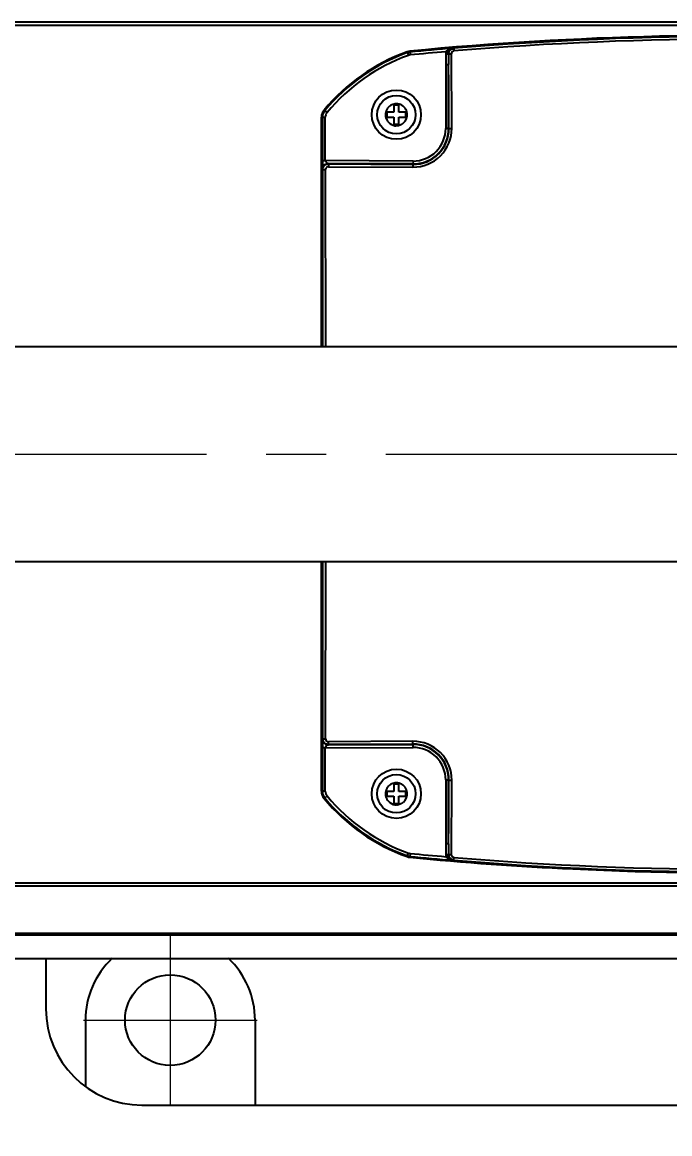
# Model space of a CAD drawing. Header units: millimetres. Extents: x 4061 to 8240, y 107 to 1541.
# Drawn here: x 6935.1 to 6969.5, y 633.8 to 692.8 of the extents above; entities that cross this region are included whole.
import ezdxf

# ---------------------------------------------------------------- set-up
doc = ezdxf.new("R2010")
doc.units = ezdxf.units.MM
doc.linetypes.add('CENTER2', pattern=[28.575, 19.05, -3.175, 3.175, -3.175])
doc.layers.add('中心线层', color=7, linetype='CENTER2', lineweight=0)
doc.layers.add('轮廓实线层', color=7, linetype='Continuous', lineweight=30)
doc.styles.add('思源黑', font='SourceHanSansCN-Normal.ttf')
doc.dimstyles.new('尺寸标注_3_10比例', dxfattribs={"dimtxt": 7, "dimasz": 6, "dimexe": 2, "dimexo": 1.5, "dimgap": 1, "dimtad": 1, "dimdec": 1, "dimlfac": 3.333333, "dimdsep": 46, "dimtxsty": '思源黑', "dimcen": 0.09, "dimadec": 0, "dimazin": 0, "dimtp": 0.01, "dimtm": 0.01, "dimtfac": 1, "dimtdec": 1, "dimtofl": 0, "dimtmove": 0, "dimatfit": 3, "dimfxl": 0, "dimtolj": 1, "dimarcsym": 0})

# ---------------------------------------------------------------- blocks, each defined once
blk = doc.blocks.new('*D1406')
at = {"layer": 'Defpoints', "color": 0}
for p in [(6808.255, 669.869), (6973.255, 669.869), (6973.255, 583.587)]:
    blk.add_point(p, dxfattribs=at)
at = {"layer": '轮廓实线层', "color": 0, "lineweight": -2}
for p, q in [((6808.255, 668.369), (6808.255, 581.587)), ((6973.255, 668.369), (6973.255, 581.587)), ((6814.255, 583.587), (6967.255, 583.587))]:
    blk.add_line(p, q, dxfattribs=at)
at = {"layer": '轮廓实线层', "color": 0}
for points in [[(6814.255, 584.587), (6814.255, 582.587), (6808.255, 583.587)], [(6967.255, 582.587), (6967.255, 584.587), (6973.255, 583.587)]]:
    blk.add_solid(points, dxfattribs=at)
at = {"layer": '轮廓实线层', "color": 0, "insert": (6890.755, 588.213), "char_height": 7, "attachment_point": 5, "style": '思源黑'}
blk.add_mtext('\\A1;\\A1;750', dxfattribs=at)

msp = doc.modelspace()

# ---------------------------------------------------------------- linework, layer by layer
for p, q in [((7000.405, 692.77), (6832.949, 692.77)), ((6833.054, 692.617), (7001.905, 692.617)), ((6955.667, 691.235), (6955.687, 691.033)), ((6957.736, 691.166), (6957.589, 691.206)), ((6957.998, 691.388), (6957.976, 691.395)), ((6955.522, 691.203), (6955.591, 691.011)), ((6957.573, 691.092), (6957.726, 691.091)), ((6957.892, 687.144), (6957.873, 691.099)), ((6957.571, 690.531), (6957.727, 690.531)), ((6957.571, 690.531), (6957.571, 687.137)), ((6957.727, 687.137), (6957.727, 690.531)), ((6955.083, 688.379), (6954.828, 688.379)), ((6954.828, 688.379), (6954.828, 687.996)), ((6955.083, 687.996), (6955.083, 688.379)), ((6950.98, 687.733), (6951.183, 687.733)), ((6950.98, 675.569), (6950.98, 687.733)), ((6951.027, 687.733), (6951.027, 685.436)), ((6951.119, 688.116), (6951.275, 687.987)), ((6951.183, 685.436), (6951.183, 687.733)), ((6954.828, 687.996), (6954.445, 687.996)), ((6954.445, 687.996), (6954.445, 687.741)), ((6954.445, 687.741), (6954.828, 687.741)), ((6954.828, 687.741), (6954.828, 687.359)), ((6955.465, 687.996), (6955.083, 687.996)), ((6955.083, 687.741), (6955.465, 687.741)), ((6955.083, 687.359), (6955.083, 687.741)), ((6955.465, 687.741), (6955.465, 687.996)), ((6954.828, 687.359), (6955.083, 687.359)), ((6957.743, 687.137), (6957.571, 687.137)), ((6951.027, 685.436), (6951.183, 685.436)), ((6955.837, 685.412), (6951.183, 685.436)), ((6955.837, 685.412), (6955.836, 685.256)), ((6951.036, 684.989), (6951.037, 684.981)), ((6951.037, 684.981), (6951.047, 684.955)), ((6951.207, 675.569), (6951.197, 684.961)), ((6951.33, 685.283), (6951.338, 685.279)), ((6955.836, 685.256), (6951.338, 685.279)), ((6951.348, 685.255), (6951.347, 685.112)), ((6951.347, 685.112), (6955.835, 685.089)), ((6951.348, 685.255), (6955.836, 685.232)), ((6955.836, 685.232), (6955.835, 685.089)), ((6955.836, 685.256), (6955.836, 685.232)), ((6983.755, 675.569), (6808.255, 675.569)), ((6983.755, 664.169), (6808.255, 664.169)), ((6950.98, 652.005), (6950.98, 664.169)), ((6951.197, 654.776), (6951.207, 664.169)), ((6951.037, 654.757), (6951.047, 654.783)), ((6951.183, 654.302), (6951.027, 654.302)), ((6951.027, 654.302), (6951.027, 652.005)), ((6951.183, 654.302), (6955.837, 654.326)), ((6951.183, 652.005), (6951.183, 654.302)), ((6951.338, 654.458), (6955.836, 654.481)), ((6955.835, 654.649), (6951.347, 654.626)), ((6951.348, 654.483), (6951.347, 654.626)), ((6955.836, 654.506), (6951.348, 654.483)), ((6955.837, 654.326), (6955.835, 654.649)), ((6955.083, 652.379), (6954.828, 652.379)), ((6954.828, 652.379), (6954.828, 651.996)), ((6955.083, 651.996), (6955.083, 652.379)), ((6957.571, 652.601), (6957.743, 652.601)), ((6957.571, 652.601), (6957.571, 649.207)), ((6957.727, 649.207), (6957.727, 652.601)), ((6957.873, 648.639), (6957.892, 652.593)), ((6951.183, 652.005), (6950.98, 652.005)), ((6951.119, 651.621), (6951.275, 651.751)), ((6954.828, 651.996), (6954.445, 651.996)), ((6954.445, 651.996), (6954.445, 651.741)), ((6954.445, 651.741), (6954.828, 651.741)), ((6954.828, 651.741), (6954.828, 651.359)), ((6955.465, 651.996), (6955.083, 651.996)), ((6955.083, 651.741), (6955.465, 651.741)), ((6955.083, 651.359), (6955.083, 651.741)), ((6955.465, 651.741), (6955.465, 651.996)), ((6954.828, 651.359), (6955.083, 651.359)), ((6957.727, 649.207), (6957.571, 649.207)), ((6955.522, 648.535), (6955.591, 648.726)), ((6955.687, 648.705), (6955.667, 648.503)), ((6957.573, 648.646), (6957.726, 648.647)), ((6957.589, 648.532), (6957.736, 648.572)), ((6957.976, 648.343), (6957.998, 648.349)), ((7001.905, 647.121), (6833.054, 647.121)), ((7000.405, 646.968), (6832.936, 646.968)), ((7000.405, 644.367), (6830.126, 644.367)), ((7000.405, 644.455), (6830.233, 644.455)), ((6828.543, 643.128), (7000.405, 643.128)), ((6936.355, 643.128), (6936.355, 640.469)), ((6938.455, 639.869), (6938.455, 636.344)), ((6947.455, 639.869), (6947.455, 635.369)), ((6941.455, 635.369), (7020.955, 635.369))]:
    msp.add_line(p, q)
for points in [[(6957.589, 691.206), (6957.58, 691.168), (6957.575, 691.13), (6957.573, 691.092)], [(6957.736, 691.166), (6957.748, 691.203), (6957.764, 691.238), (6957.784, 691.271)], [(6957.573, 648.646), (6957.575, 648.607), (6957.58, 648.569), (6957.589, 648.532)], [(6957.667, 648.449), (6957.637, 648.473), (6957.611, 648.501), (6957.589, 648.532)]]:
    msp.add_lwpolyline(points)
for centre, radius in [((6954.955, 687.869), 1.305), ((6954.955, 687.869), 1.02), ((6954.955, 651.869), 1.305), ((6954.955, 651.869), 1.02), ((6942.955, 639.869), 2.4)]:
    msp.add_circle(centre, radius)
for centre, radius, start, end in [((6973.255, 507.274), 184.746, 85.26292, 94.73728), ((6973.255, 507.359), 184.52, 85.26097, 94.73924), ((6955.725, 690.638), 0.6, 95.52493, 109.74515), ((6971.953, 522.786), 169.188, 94.73847, 95.52211), ((6971.953, 522.786), 169.032, 94.87473, 95.52211), ((6958.969, 681.599), 10.203, 109.74515, 140.3036), ((6958.969, 681.599), 10.156, 109.74515, 140.3036), ((6958.969, 681.599), 10, 109.74515, 140.3036), ((6955.725, 690.638), 0.553, 95.52493, 109.74515), ((6955.725, 690.638), 0.397, 95.52493, 109.74515), ((7038.379, 690.537), 80.807, 179.60646, 180.00429), ((6958.023, 691.089), 0.297, 165.02562, 179.76525), ((7125.433, 690.981), 167.707, 179.96242, 180.15374), ((6954.955, 687.87), 0.576, 115.18007, 129.02915), ((6954.954, 687.863), 0.583, 67.94386, 76.10103), ((6951.58, 687.733), 0.6, 140.3036, 180), ((6951.58, 687.733), 0.553, 140.3036, 180), ((6951.58, 687.733), 0.397, 140.3036, 180.00039), ((6954.954, 687.868), 0.578, 6.5115, 37.09381), ((6954.939, 687.855), 0.556, 215.38556, 222.48001), ((6955.846, 687.135), 2.047, 269.70741, 0.25376), ((6955.846, 687.128), 1.897, 269.69428, 0.26054), ((6955.846, 687.137), 1.881, 269.70313, 0), ((6955.846, 687.137), 1.725, 269.70313, 0), ((6974.88, 685.417), 23.853, 179.95616, 180.33903), ((6963.102, 685.355), 12.074, 180.37594, 180.6609), ((6951.203, 681.688), 3.273, 90.09994, 90.82792), ((6951.347, 684.962), 0.293, 89.82294, 130.15773), ((6951.203, 658.05), 3.273, 269.17025, 269.90003), ((6969.137, 654.337), 18.11, 179.67818, 180.11096), ((6964.693, 654.362), 13.666, 179.30647, 179.6784), ((6951.345, 654.78), 0.296, 229.81525, 240.23218), ((6955.846, 652.602), 2.047, 359.74607, 90.29276), ((6955.846, 652.609), 1.897, 359.73945, 90.30573), ((6955.846, 652.601), 1.881, 0, 90.29687), ((6955.846, 652.601), 1.725, 0, 90.29687), ((6954.955, 651.87), 0.576, 115.18007, 129.02915), ((6954.954, 651.863), 0.583, 67.94386, 76.10103), ((6951.58, 652.005), 0.6, 180, 219.6964), ((6951.58, 652.005), 0.553, 180, 219.6964), ((6951.58, 652.005), 0.397, 179.9996, 219.6964), ((6958.969, 658.138), 10, 219.6964, 250.25485), ((6954.954, 651.868), 0.578, 6.5115, 37.09381), ((6958.969, 658.138), 10.203, 219.6964, 250.25485), ((6958.969, 658.138), 10.156, 219.6964, 250.25485), ((6954.939, 651.855), 0.556, 215.38556, 222.48001), ((7038.381, 649.201), 80.809, 179.99572, 180.3934), ((7125.446, 648.757), 167.72, 179.84627, 180.03751), ((6955.725, 649.1), 0.6, 250.25485, 264.47507), ((6955.725, 649.1), 0.553, 250.25485, 264.47507), ((6955.725, 649.1), 0.397, 250.25485, 264.47507), ((6971.938, 816.79), 169.025, 264.47752, 265.26192), ((6971.938, 816.79), 168.869, 264.47752, 265.12553), ((6958.024, 648.648), 0.298, 180.24734, 194.9371), ((6973.255, 832.464), 184.746, 265.26272, 274.73708), ((6973.255, 832.379), 184.52, 265.26076, 274.73903), ((6942.955, 639.869), 4.5, 133.28739, 180), ((6942.955, 639.869), 4.5, 0, 46.75857), ((6941.455, 640.469), 5.1, 180, 270)]:
    msp.add_arc(centre, radius, start, end)
for points, knots in [([(6990.843, 691.235), (6987.968, 691.513), (6976.261, 692.339), (6964.473, 692.087), (6955.667, 691.235)], [0, 0, 0, 0, 0.246151, 1, 1, 1, 1]), ([(6957.589, 691.206), (6957.598, 691.222), (6957.622, 691.252), (6957.651, 691.277), (6957.667, 691.289)], [0, 0, 0, 0, 0.484057, 1, 1, 1, 1]), ([(6957.784, 691.271), (6957.772, 691.26), (6957.725, 691.264), (6957.689, 691.277), (6957.667, 691.289)], [0, 0, 0, 0, 0.39509, 1, 1, 1, 1]), ([(6957.865, 691.352), (6957.85, 691.342), (6957.82, 691.317), (6957.796, 691.287), (6957.784, 691.271)], [0, 0, 0, 0, 0.475434, 1, 1, 1, 1]), ([(6957.865, 691.352), (6957.856, 691.348), (6957.833, 691.345), (6957.811, 691.351), (6957.799, 691.356)], [0, 0, 0, 0, 0.451272, 1, 1, 1, 1]), ([(6957.976, 691.395), (6957.957, 691.393), (6957.918, 691.383), (6957.882, 691.364), (6957.865, 691.352)], [0, 0, 0, 0, 0.48718, 1, 1, 1, 1]), ([(6957.998, 691.388), (6957.999, 691.384), (6958.001, 691.337), (6958.006, 691.291), (6958.01, 691.248)], [0, 0, 0, 0, 0.083664, 1, 1, 1, 1]), ([(6957.726, 691.091), (6957.732, 691.092), (6957.781, 691.097), (6957.83, 691.098), (6957.873, 691.099)], [0, 0, 0, 0, 0.127153, 1, 1, 1, 1]), ([(6954.878, 687.284), (6954.891, 687.283), (6954.917, 687.282), (6954.943, 687.288), (6954.955, 687.292)], [0, 0, 0, 0, 0.501922, 1, 1, 1, 1]), ([(6954.955, 687.292), (6954.967, 687.288), (6954.992, 687.284), (6955.017, 687.288), (6955.03, 687.291)], [0, 0, 0, 0, 0.493059, 1, 1, 1, 1]), ([(6955.186, 687.346), (6955.2, 687.352), (6955.229, 687.363), (6955.257, 687.378), (6955.27, 687.386)], [0, 0, 0, 0, 0.502353, 1, 1, 1, 1]), ([(6955.27, 687.386), (6955.281, 687.392), (6955.301, 687.405), (6955.32, 687.42), (6955.329, 687.428)], [0, 0, 0, 0, 0.497102, 1, 1, 1, 1]), ([(6957.743, 687.137), (6957.747, 687.139), (6957.799, 687.14), (6957.847, 687.144), (6957.892, 687.144)], [0, 0, 0, 0, 0.098926, 1, 1, 1, 1]), ([(6951.183, 685.436), (6951.183, 685.415), (6951.2, 685.374), (6951.228, 685.344), (6951.243, 685.331)], [0, 0, 0, 0, 0.511681, 1, 1, 1, 1]), ([(6951.243, 685.331), (6951.258, 685.319), (6951.286, 685.301), (6951.317, 685.289), (6951.33, 685.283)], [0, 0, 0, 0, 0.568805, 1, 1, 1, 1]), ([(6951.028, 685.216), (6951.029, 685.193), (6951.03, 685.117), (6951.03, 685.041), (6951.036, 684.989)], [0, 0, 0, 0, 0.3128, 1, 1, 1, 1]), ([(6951.047, 684.955), (6951.054, 684.963), (6951.098, 684.953), (6951.13, 684.961), (6951.156, 684.961)], [0, 0, 0, 0, 0.285152, 1, 1, 1, 1]), ([(6951.217, 685.037), (6951.211, 685.025), (6951.201, 685.001), (6951.197, 684.974), (6951.197, 684.961)], [0, 0, 0, 0, 0.500018, 1, 1, 1, 1]), ([(6951.037, 654.757), (6951.034, 654.749), (6951.037, 654.67), (6951.029, 654.596), (6951.028, 654.527)], [0, 0, 0, 0, 0.10994, 1, 1, 1, 1]), ([(6951.047, 654.783), (6951.054, 654.775), (6951.098, 654.785), (6951.13, 654.777), (6951.156, 654.777)], [0, 0, 0, 0, 0.285114, 1, 1, 1, 1]), ([(6951.188, 654.329), (6951.186, 654.324), (6951.184, 654.316), (6951.183, 654.306), (6951.183, 654.302)], [0, 0, 0, 0, 0.499428, 1, 1, 1, 1]), ([(6951.338, 654.458), (6951.331, 654.452), (6951.264, 654.437), (6951.205, 654.384), (6951.188, 654.329)], [0, 0, 0, 0, 0.140086, 1, 1, 1, 1]), ([(6951.273, 654.645), (6951.284, 654.639), (6951.308, 654.629), (6951.334, 654.626), (6951.347, 654.626)], [0, 0, 0, 0, 0.500259, 1, 1, 1, 1]), ([(6957.743, 652.601), (6957.747, 652.598), (6957.799, 652.598), (6957.847, 652.594), (6957.892, 652.593)], [0, 0, 0, 0, 0.098926, 1, 1, 1, 1]), ([(6954.878, 651.284), (6954.891, 651.283), (6954.917, 651.282), (6954.943, 651.288), (6954.955, 651.292)], [0, 0, 0, 0, 0.501922, 1, 1, 1, 1]), ([(6954.955, 651.292), (6954.967, 651.288), (6954.992, 651.284), (6955.017, 651.288), (6955.03, 651.291)], [0, 0, 0, 0, 0.493059, 1, 1, 1, 1]), ([(6955.186, 651.346), (6955.2, 651.352), (6955.229, 651.363), (6955.257, 651.378), (6955.27, 651.386)], [0, 0, 0, 0, 0.502353, 1, 1, 1, 1]), ([(6955.27, 651.386), (6955.281, 651.392), (6955.301, 651.405), (6955.32, 651.42), (6955.329, 651.428)], [0, 0, 0, 0, 0.497102, 1, 1, 1, 1]), ([(6955.667, 648.503), (6958.542, 648.224), (6970.25, 647.398), (6982.038, 647.651), (6990.843, 648.503)], [0, 0, 0, 0, 0.246151, 1, 1, 1, 1]), ([(6957.784, 648.467), (6957.772, 648.477), (6957.725, 648.474), (6957.689, 648.46), (6957.667, 648.449)], [0, 0, 0, 0, 0.389049, 1, 1, 1, 1]), ([(6957.726, 648.647), (6957.732, 648.645), (6957.781, 648.641), (6957.83, 648.639), (6957.873, 648.639)], [0, 0, 0, 0, 0.127144, 1, 1, 1, 1]), ([(6957.736, 648.572), (6957.741, 648.552), (6957.754, 648.516), (6957.773, 648.482), (6957.784, 648.467)], [0, 0, 0, 0, 0.515536, 1, 1, 1, 1]), ([(6957.784, 648.467), (6957.796, 648.45), (6957.82, 648.42), (6957.85, 648.395), (6957.865, 648.385)], [0, 0, 0, 0, 0.524575, 1, 1, 1, 1]), ([(6957.865, 648.385), (6957.856, 648.389), (6957.833, 648.392), (6957.811, 648.386), (6957.799, 648.381)], [0, 0, 0, 0, 0.46087, 1, 1, 1, 1]), ([(6957.865, 648.385), (6957.882, 648.374), (6957.918, 648.355), (6957.957, 648.345), (6957.976, 648.343)], [0, 0, 0, 0, 0.512739, 1, 1, 1, 1]), ([(6957.998, 648.349), (6957.999, 648.353), (6958.001, 648.4), (6958.006, 648.447), (6958.01, 648.489)], [0, 0, 0, 0, 0.08337, 1, 1, 1, 1])]:
    msp.add_open_spline(points, degree=3, knots=knots)
for points in [[(6957.667, 691.289), (6957.707, 691.318), (6957.753, 691.34), (6957.799, 691.356)], [(6957.784, 691.271), (6957.827, 691.327), (6957.917, 691.389), (6957.979, 691.355)], [(6957.799, 691.356), (6957.856, 691.376), (6957.916, 691.389), (6957.976, 691.395)], [(6958.01, 691.248), (6957.943, 691.243), (6957.873, 691.166), (6957.873, 691.099)], [(6957.743, 687.137), (6957.738, 688.268), (6957.733, 689.399), (6957.727, 690.531)], [(6954.592, 688.317), (6954.442, 688.195), (6954.355, 687.965), (6954.386, 687.774)], [(6954.955, 688.446), (6954.871, 688.446), (6954.786, 688.426), (6954.71, 688.391)], [(6955.094, 688.429), (6955.049, 688.44), (6955.002, 688.446), (6954.955, 688.446)], [(6955.415, 688.217), (6955.354, 688.298), (6955.267, 688.365), (6955.173, 688.403)], [(6954.386, 687.774), (6954.4, 687.689), (6954.435, 687.604), (6954.486, 687.533)], [(6955.329, 687.428), (6955.468, 687.545), (6955.549, 687.754), (6955.529, 687.934)], [(6954.529, 687.48), (6954.619, 687.381), (6954.746, 687.3), (6954.878, 687.284)], [(6955.03, 687.291), (6955.083, 687.303), (6955.134, 687.326), (6955.186, 687.346)], [(6951.037, 684.981), (6951.037, 685.08), (6951.101, 685.19), (6951.188, 685.239)], [(6951.047, 684.955), (6951.047, 685.039), (6951.09, 685.13), (6951.154, 685.184)], [(6951.057, 675.569), (6951.055, 678.698), (6951.052, 681.826), (6951.047, 684.955)], [(6951.188, 685.239), (6951.234, 685.264), (6951.287, 685.28), (6951.338, 685.279)], [(6951.347, 685.112), (6951.297, 685.112), (6951.242, 685.08), (6951.217, 685.037)], [(6951.047, 654.783), (6951.052, 657.911), (6951.055, 661.04), (6951.057, 664.169)], [(6951.037, 654.757), (6951.037, 654.657), (6951.101, 654.547), (6951.189, 654.498)], [(6951.154, 654.553), (6951.089, 654.608), (6951.047, 654.698), (6951.047, 654.783)], [(6951.197, 654.776), (6951.197, 654.726), (6951.229, 654.67), (6951.273, 654.645)], [(6951.189, 654.498), (6951.234, 654.473), (6951.287, 654.458), (6951.338, 654.458)], [(6951.348, 654.483), (6951.296, 654.483), (6951.243, 654.497), (6951.198, 654.522)], [(6954.592, 652.317), (6954.442, 652.195), (6954.355, 651.965), (6954.386, 651.774)], [(6954.955, 652.446), (6954.871, 652.446), (6954.786, 652.426), (6954.71, 652.391)], [(6955.094, 652.429), (6955.049, 652.44), (6955.002, 652.446), (6954.955, 652.446)], [(6955.415, 652.217), (6955.354, 652.298), (6955.267, 652.365), (6955.173, 652.403)], [(6957.727, 649.207), (6957.733, 650.338), (6957.738, 651.469), (6957.743, 652.601)], [(6954.386, 651.774), (6954.4, 651.689), (6954.435, 651.604), (6954.486, 651.533)], [(6955.329, 651.428), (6955.468, 651.545), (6955.549, 651.754), (6955.529, 651.934)], [(6954.529, 651.48), (6954.619, 651.381), (6954.746, 651.3), (6954.878, 651.284)], [(6955.03, 651.291), (6955.083, 651.303), (6955.134, 651.326), (6955.186, 651.346)], [(6957.799, 648.381), (6957.753, 648.398), (6957.707, 648.42), (6957.667, 648.449)], [(6957.976, 648.343), (6957.916, 648.348), (6957.856, 648.361), (6957.799, 648.381)], [(6957.998, 648.349), (6957.927, 648.355), (6957.826, 648.398), (6957.822, 648.469)], [(6958.01, 648.489), (6957.943, 648.495), (6957.873, 648.571), (6957.873, 648.639)]]:
    msp.add_open_spline(points, degree=3)
at = {"layer": '中心线层'}
for p, q in [((6668.649, 669.869), (7047.166, 669.869)), ((6942.955, 644.432), (6942.955, 635.306)), ((6938.349, 639.869), (6947.562, 639.869))]:
    msp.add_line(p, q, dxfattribs=at)

# ---------------------------------------------------------------- dimensions: what is measured, and where the dimension line sits
at = {"layer": '轮廓实线层'}
dim = msp.add_linear_dim(base=(6973.255, 583.587), p1=(6808.255, 669.869), p2=(6973.255, 669.869), text='\\A1;750', dimstyle='尺寸标注_3_10比例', override={"dimtxsty": '思源黑'}, dxfattribs=at)
dim.commit()
dim.dimension.update_dxf_attribs({"geometry": '*D1406', "text_midpoint": (6890.755, 588.213)})

doc.saveas('drawing.dxf')
